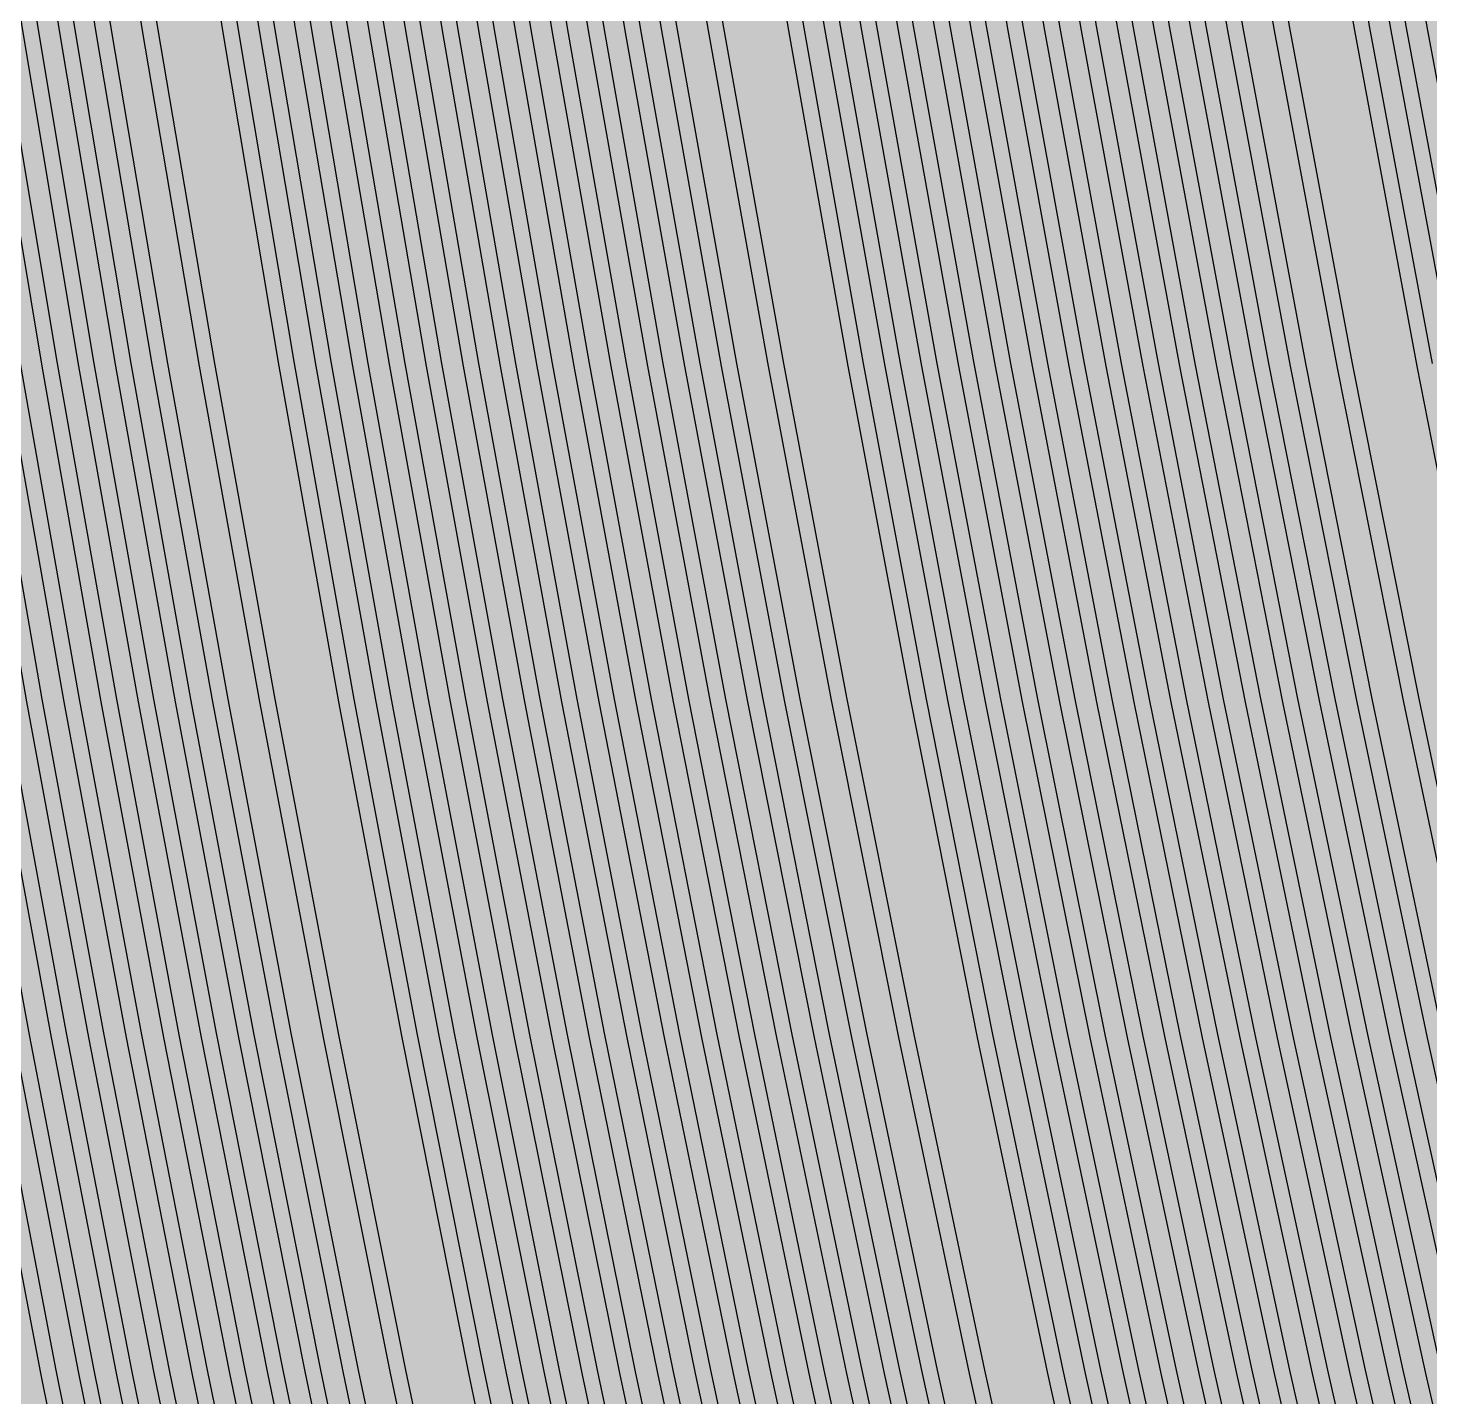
# Model space of a CAD drawing. Header units: metres. Extents: x -7231 to 10969, y -37556 to 1873.
# Drawn here: x 3011 to 3194.9, y -846.7 to -667.2 of the extents above; entities that cross this region are included whole.
import ezdxf

# ---------------------------------------------------------------- set-up
doc = ezdxf.new("R2010")
doc.units = ezdxf.units.M
doc.layers.add('Metal1', color=4, linetype='CONTINUOUS')
doc.layers.add('Polyimide', color=7, linetype='CONTINUOUS')

msp = doc.modelspace()

# ---------------------------------------------------------------- hatches: boundary and pattern name
at = {"layer": 'Polyimide'}
msp.add_hatch(color=7, dxfattribs=at).paths.add_polyline_path([(4065.69, -468), (4066.67, -501.99), (4068.51, -535.99), (4071.41, -569.99), (4075.54, -603.99), (4081.04, -637.99), (4088.01, -671.99), (4096.52, -705.98), (4106.62, -739.98), (4118.33, -773.98), (4131.63, -807.98), (4146.49, -841.98), (4162.87, -875.98), (4180.68, -909.97), (4199.83, -943.97), (4220.22, -977.97), (4241.73, -1011.97), (4264.21, -1045.97), (4287.52, -1079.96), (4311.51, -1113.96), (4336.01, -1147.96), (4360.86, -1181.96), (4385.88, -1215.96), (4410.89, -1249.96), (4435.74, -1283.95), (4460.24, -1317.95), (4484.23, -1351.95), (4507.54, -1385.95), (4530.02, -1419.95), (4551.53, -1453.94), (4571.92, -1487.94), (4591.07, -1521.94), (4608.88, -1555.94), (4625.26, -1589.94), (4640.12, -1623.94), (4653.42, -1657.93), (4665.13, -1691.93), (4675.23, -1725.93), (4683.74, -1759.93), (4690.71, -1793.93), (4696.21, -1827.93), (4700.34, -1861.92), (4703.24, -1895.92), (4705.08, -1929.92), (4706.06, -1963.92), (4706.44, -1997.92), (4706.5, -2031.91), (4706.5, -4793.02), (4709.95, -4838.39), (4720.22, -4882.71), (4737.08, -4924.98), (4760.13, -4964.2), (4788.85, -4999.49), (4822.58, -5030.03), (4860.53, -5055.12), (4901.85, -5074.18), (4901.85, -5074.18), (4970.68, -5105.23), (5034.7, -5145.26), (5092.76, -5193.54), (5143.8, -5249.19), (5186.89, -5311.2), (5221.24, -5378.44), (5246.23, -5449.69), (5261.41, -5523.66), (5266.5, -5599), (5261.41, -5674.34), (5246.23, -5748.31), (5221.24, -5819.56), (5186.89, -5886.8), (5143.8, -5948.81), (5092.76, -6004.46), (5034.7, -6052.74), (4970.68, -6092.77), (4901.85, -6123.82), (4860.53, -6142.88), (4822.58, -6167.97), (4788.85, -6198.51), (4760.13, -6233.8), (4737.08, -6273.02), (4720.22, -6315.29), (4709.95, -6359.61), (4706.5, -6404.98), (4706.5, -9221.52), (4709.95, -9266.88), (4720.22, -9311.21), (4737.08, -9353.47), (4760.13, -9392.7), (4788.85, -9427.98), (4822.58, -9458.52), (4860.53, -9483.61), (4901.85, -9502.67), (4970.68, -9533.72), (5034.7, -9573.75), (5092.76, -9622.03), (5143.8, -9677.68), (5186.89, -9739.69), (5221.24, -9806.94), (5246.23, -9878.19), (5261.41, -9952.16), (5266.5, -10027.49), (5261.41, -10102.83), (5246.23, -10176.8), (5221.24, -10248.05), (5186.89, -10315.3), (5143.8, -10377.31), (5092.76, -10432.96), (5034.7, -10481.24), (4970.68, -10521.27), (4901.85, -10552.32), (4860.53, -10571.38), (4822.58, -10596.46), (4788.85, -10627), (4760.13, -10662.29), (4737.08, -10701.52), (4720.22, -10743.78), (4709.95, -10788.1), (4706.5, -10833.47), (4706.5, -13650.01), (4709.95, -13695.38), (4720.22, -13739.7), (4737.08, -13781.96), (4760.13, -13821.19), (4788.85, -13856.48), (4822.58, -13887.02), (4860.53, -13912.11), (4901.85, -13931.17), (4970.68, -13962.22), (5034.7, -14002.25), (5092.76, -14050.53), (5143.8, -14106.18), (5186.89, -14168.19), (5221.24, -14235.43), (5246.23, -14306.68), (5261.41, -14380.65), (5266.5, -14455.99), (5261.41, -14531.33), (5246.23, -14605.29), (5221.24, -14676.55), (5186.89, -14743.79), (5143.8, -14805.8), (5092.76, -14861.45), (5034.7, -14909.73), (4970.68, -14949.76), (4901.85, -14980.81), (4860.53, -14999.87), (4822.58, -15024.96), (4788.85, -15055.5), (4760.13, -15090.79), (4737.08, -15130.01), (4720.22, -15172.27), (4709.95, -15216.6), (4706.5, -15261.97), (4706.5, -15455.99), (4720.95, -15750.04), (4764.14, -16041.26), (4835.68, -16326.84), (4934.86, -16604.04), (5060.74, -16870.18), (5212.09, -17122.7), (5387.47, -17359.17), (5585.18, -17577.31), (5803.32, -17775.02), (6039.79, -17950.4), (6292.31, -18101.75), (6558.45, -18227.63), (6835.65, -18326.81), (7121.23, -18398.34), (7412.45, -18441.54), (7706.5, -18455.99), (9969.01, -18455.99), (10047.42, -18459.84), (10125.08, -18471.36), (10201.23, -18490.44), (10275.15, -18516.89), (10346.12, -18550.45), (10413.46, -18590.81), (10476.52, -18637.58), (10534.69, -18690.3), (10587.41, -18748.47), (10634.18, -18811.53), (10674.54, -18878.87), (10708.11, -18949.84), (10734.56, -19023.76), (10753.63, -19099.92), (10765.15, -19177.58), (10769.01, -19255.99), (10769.01, -20895.8), (10730.24, -20951.41), (10694.6, -21009.08), (10662.21, -21068.63), (10633.17, -21129.89), (10607.55, -21192.66), (10585.45, -21256.74), (10566.93, -21321.96), (10552.05, -21388.09), (10540.84, -21454.95), (10533.35, -21522.33), (10529.6, -21590.02), (10529.6, -21657.81), (10533.35, -21725.5), (10540.84, -21792.87), (10552.05, -21859.73), (10566.93, -21925.87), (10585.45, -21991.08), (10607.55, -22055.17), (10633.17, -22117.94), (10662.21, -22179.19), (10694.6, -22238.74), (10730.24, -22296.41), (10769.01, -22352.03), (10769.01, -32454.24), (10728.74, -32510.49), (10691.72, -32568.92), (10658.05, -32629.35), (10627.85, -32691.58), (10601.2, -32755.42), (10578.21, -32820.67), (10558.93, -32887.1), (10543.44, -32954.52), (10531.77, -33022.71), (10523.97, -33091.44), (10520.07, -33160.51), (10520.07, -33229.69), (10523.97, -33298.75), (10531.77, -33367.49), (10543.44, -33435.67), (10558.93, -33503.09), (10578.21, -33569.53), (10601.2, -33634.77), (10627.85, -33698.61), (10658.05, -33760.85), (10691.72, -33821.28), (10728.74, -33879.71), (10769.01, -33935.96), (10769.01, -36556), (10765.15, -36634.41), (10753.63, -36712.07), (10734.56, -36788.23), (10708.11, -36862.15), (10674.54, -36933.12), (10634.18, -37000.46), (10587.41, -37063.51), (10534.69, -37121.69), (10476.52, -37174.41), (10413.46, -37221.18), (10346.12, -37261.54), (10275.15, -37295.1), (10201.23, -37321.55), (10125.08, -37340.63), (10047.42, -37352.15), (9969.01, -37356), (-6231.01, -37356), (-6309.42, -37352.15), (-6387.08, -37340.63), (-6463.23, -37321.55), (-6537.15, -37295.1), (-6608.12, -37261.54), (-6675.46, -37221.18), (-6738.52, -37174.41), (-6796.69, -37121.69), (-6849.41, -37063.51), (-6896.18, -37000.46), (-6936.54, -36933.12), (-6970.11, -36862.15), (-6996.56, -36788.23), (-7015.63, -36712.07), (-7027.15, -36634.41), (-7031.01, -36556), (-7031.01, -33936), (-6990.74, -33879.75), (-6953.7, -33821.31), (-6920.03, -33760.88), (-6889.82, -33698.64), (-6863.18, -33634.8), (-6840.18, -33569.55), (-6820.9, -33503.11), (-6805.4, -33435.69), (-6793.74, -33367.49), (-6785.94, -33298.75), (-6782.03, -33229.68), (-6782.03, -33160.5), (-6785.94, -33091.43), (-6793.74, -33022.69), (-6805.4, -32954.5), (-6820.9, -32887.07), (-6840.18, -32820.63), (-6863.18, -32755.39), (-6889.82, -32691.54), (-6920.03, -32629.3), (-6953.7, -32568.87), (-6990.74, -32510.43), (-7031.01, -32454.18), (-7031.01, -22364.83), (-6990.74, -22308.58), (-6953.7, -22250.14), (-6920.03, -22189.71), (-6889.82, -22127.47), (-6863.18, -22063.62), (-6840.18, -21998.38), (-6820.9, -21931.94), (-6805.4, -21864.51), (-6793.74, -21796.32), (-6785.94, -21727.58), (-6782.03, -21658.51), (-6782.03, -21589.33), (-6785.94, -21520.26), (-6793.74, -21451.52), (-6805.4, -21383.32), (-6820.9, -21315.9), (-6840.18, -21249.46), (-6863.18, -21184.21), (-6889.82, -21120.37), (-6920.03, -21058.13), (-6953.7, -20997.7), (-6990.74, -20939.26), (-7031.01, -20883.01), (-7031.01, -19255.99), (-7027.15, -19177.58), (-7015.63, -19099.92), (-6996.56, -19023.76), (-6970.11, -18949.84), (-6936.54, -18878.87), (-6896.18, -18811.53), (-6849.41, -18748.47), (-6796.69, -18690.3), (-6738.52, -18637.58), (-6675.46, -18590.81), (-6608.12, -18550.45), (-6537.15, -18516.89), (-6463.23, -18490.44), (-6387.08, -18471.36), (-6309.42, -18459.84), (-6231.01, -18455.99), (-3968.5, -18455.99), (-3674.45, -18441.54), (-3383.23, -18398.34), (-3097.65, -18326.81), (-2820.45, -18227.63), (-2554.31, -18101.75), (-2301.79, -17950.4), (-2065.32, -17775.02), (-1847.18, -17577.31), (-1649.47, -17359.17), (-1474.09, -17122.7), (-1322.74, -16870.18), (-1196.86, -16604.04), (-1097.68, -16326.84), (-1026.14, -16041.26), (-982.95, -15750.04), (-968.5, -15455.99), (-968.5, -15261.97), (-971.95, -15216.6), (-982.22, -15172.27), (-999.08, -15130.01), (-1022.13, -15090.79), (-1050.85, -15055.5), (-1084.58, -15024.96), (-1122.53, -14999.87), (-1163.85, -14980.81), (-1232.68, -14949.76), (-1296.7, -14909.73), (-1354.76, -14861.45), (-1405.8, -14805.8), (-1448.89, -14743.79), (-1483.24, -14676.55), (-1508.23, -14605.29), (-1523.41, -14531.33), (-1528.5, -14455.99), (-1523.41, -14380.65), (-1508.23, -14306.68), (-1483.24, -14235.43), (-1448.89, -14168.19), (-1405.8, -14106.18), (-1354.76, -14050.53), (-1296.7, -14002.25), (-1232.68, -13962.22), (-1163.85, -13931.17), (-1122.53, -13912.11), (-1084.58, -13887.02), (-1050.85, -13856.48), (-1022.13, -13821.19), (-999.08, -13781.96), (-982.22, -13739.7), (-971.95, -13695.38), (-968.5, -13650.01), (-968.5, -12309.64), (-971.95, -12264.27), (-982.22, -12219.94), (-999.08, -12177.68), (-1022.13, -12138.46), (-1050.85, -12103.17), (-1084.58, -12072.63), (-1122.53, -12047.54), (-1163.85, -12028.48), (-1232.68, -11997.43), (-1296.7, -11957.4), (-1354.76, -11909.12), (-1405.8, -11853.47), (-1448.89, -11791.46), (-1483.24, -11724.22), (-1508.23, -11652.96), (-1523.41, -11579), (-1528.5, -11503.66), (-1523.41, -11428.32), (-1508.23, -11354.35), (-1483.24, -11283.1), (-1448.89, -11215.86), (-1405.8, -11153.85), (-1354.76, -11098.2), (-1296.7, -11049.92), (-1232.68, -11009.89), (-1163.85, -10978.84), (-1122.53, -10959.78), (-1084.58, -10934.69), (-1050.85, -10904.15), (-1022.13, -10868.86), (-999.08, -10829.63), (-982.22, -10787.37), (-971.95, -10743.05), (-968.5, -10697.68), (-968.5, -9357.31), (-971.95, -9311.94), (-982.22, -9267.62), (-999.08, -9225.35), (-1022.13, -9186.13), (-1050.85, -9150.84), (-1084.58, -9120.3), (-1122.53, -9095.21), (-1163.85, -9076.15), (-1163.85, -9076.15), (-1232.68, -9045.1), (-1296.7, -9005.07), (-1354.76, -8956.79), (-1405.8, -8901.14), (-1448.89, -8839.13), (-1483.24, -8771.89), (-1508.23, -8700.64), (-1523.41, -8626.67), (-1528.5, -8551.33), (-1523.41, -8475.99), (-1508.23, -8402.02), (-1483.24, -8330.77), (-1448.89, -8263.53), (-1405.8, -8201.52), (-1354.76, -8145.87), (-1296.7, -8097.59), (-1232.68, -8057.56), (-1163.85, -8026.51), (-1163.85, -8026.51), (-1122.53, -8007.45), (-1084.58, -7982.36), (-1050.85, -7951.82), (-1022.13, -7916.53), (-999.08, -7877.31), (-982.22, -7835.04), (-971.95, -7790.72), (-968.5, -7745.35), (-968.5, -6404.98), (-971.95, -6359.61), (-982.22, -6315.29), (-999.08, -6273.02), (-1022.13, -6233.8), (-1050.85, -6198.51), (-1084.58, -6167.97), (-1122.53, -6142.88), (-1163.85, -6123.82), (-1163.85, -6123.82), (-1232.68, -6092.77), (-1296.7, -6052.74), (-1354.76, -6004.46), (-1405.8, -5948.81), (-1448.89, -5886.8), (-1483.24, -5819.56), (-1508.23, -5748.31), (-1523.41, -5674.34), (-1528.5, -5599), (-1523.41, -5523.66), (-1508.23, -5449.69), (-1483.24, -5378.44), (-1448.89, -5311.2), (-1405.8, -5249.19), (-1354.76, -5193.54), (-1296.7, -5145.26), (-1232.68, -5105.23), (-1163.85, -5074.18), (-1163.85, -5074.18), (-1122.53, -5055.12), (-1084.58, -5030.03), (-1050.85, -4999.49), (-1022.13, -4964.2), (-999.08, -4924.98), (-982.22, -4882.71), (-971.95, -4838.39), (-968.5, -4793.02), (-968.5, -2031.91), (-968.44, -1997.92), (-968.06, -1963.92), (-967.05, -1929.92), (-965.18, -1895.92), (-962.22, -1861.92), (-958.01, -1827.93), (-952.41, -1793.93), (-945.31, -1759.93), (-936.64, -1725.93), (-926.35, -1691.93), (-914.43, -1657.93), (-900.88, -1623.94), (-885.74, -1589.94), (-869.05, -1555.94), (-850.91, -1521.94), (-831.4, -1487.94), (-810.63, -1453.94), (-788.72, -1419.95), (-765.82, -1385.95), (-742.07, -1351.95), (-717.63, -1317.95), (-692.67, -1283.95), (-667.36, -1249.96), (-641.88, -1215.96), (-616.39, -1181.96), (-591.08, -1147.96), (-566.12, -1113.96), (-541.68, -1079.96), (-517.93, -1045.97), (-495.03, -1011.97), (-473.12, -977.97), (-452.35, -943.97), (-432.84, -909.97), (-414.7, -875.98), (-398.01, -841.98), (-382.87, -807.98), (-369.32, -773.98), (-357.4, -739.98), (-347.11, -705.98), (-338.44, -671.99), (-331.34, -637.99), (-325.74, -603.99), (-321.53, -569.99), (-318.57, -535.99), (-316.7, -501.99), (-315.69, -468), (-315.31, -434), (-315.25, -400), (-315.25, 401), (-315.25, 451), (-315.25, 1644), (-270.25, 1644), (-270.03, 1637.13), (-269.35, 1630.29), (-268.23, 1623.52), (-266.67, 1616.82), (-264.68, 1610.25), (-262.26, 1603.82), (-259.42, 1597.56), (-256.18, 1591.5), (-252.55, 1585.67), (-248.55, 1580.08), (-244.19, 1574.77), (-239.5, 1569.75), (-234.48, 1565.06), (-229.17, 1560.7), (-223.58, 1556.7), (-217.75, 1553.07), (-211.69, 1549.83), (-205.43, 1546.99), (-199, 1544.57), (-192.43, 1542.58), (-185.73, 1541.02), (-178.96, 1539.9), (-172.12, 1539.22), (-165.25, 1539), (-158.38, 1539.22), (-151.54, 1539.9), (-144.77, 1541.02), (-138.07, 1542.58), (-131.5, 1544.57), (-125.07, 1546.99), (-118.81, 1549.83), (-112.75, 1553.07), (-106.92, 1556.7), (-101.33, 1560.7), (-96.02, 1565.06), (-91, 1569.75), (-86.31, 1574.77), (-81.95, 1580.08), (-77.95, 1585.67), (-74.32, 1591.5), (-71.08, 1597.56), (-68.24, 1603.82), (-65.82, 1610.25), (-63.83, 1616.82), (-62.27, 1623.52), (-61.15, 1630.29), (-60.47, 1637.13), (-60.25, 1644), (1853, 1644), (1853, 1573), (3815.25, 1573), (3815.46, 1579.54), (3816.11, 1586.05), (3817.17, 1592.51), (3818.66, 1598.88), (3820.56, 1605.14), (3822.86, 1611.27), (3825.56, 1617.23), (3828.65, 1623), (3832.1, 1628.56), (3835.91, 1633.88), (3840.07, 1638.93), (3844.54, 1643.71), (3849.32, 1648.18), (3854.37, 1652.34), (3859.69, 1656.15), (3865.25, 1659.6), (3871.02, 1662.69), (3876.98, 1665.39), (3883.11, 1667.69), (3889.37, 1669.59), (3895.74, 1671.08), (3902.2, 1672.14), (3908.71, 1672.79), (3915.25, 1673), (3921.79, 1672.79), (3928.3, 1672.14), (3934.76, 1671.08), (3941.13, 1669.59), (3947.39, 1667.69), (3953.52, 1665.39), (3959.48, 1662.69), (3965.25, 1659.6), (3970.81, 1656.15), (3976.13, 1652.34), (3981.18, 1648.18), (3985.96, 1643.71), (3990.43, 1638.93), (3994.59, 1633.88), (3998.4, 1628.56), (4001.85, 1623), (4004.94, 1617.23), (4007.64, 1611.27), (4009.94, 1605.14), (4011.84, 1598.88), (4013.33, 1592.51), (4014.39, 1586.05), (4015.04, 1579.54), (4015.25, 1573), (4065.25, 1573), (4065.25, 451), (4065.25, 401), (4065.25, -400), (4065.31, -434), (4065.69, -468)])

# ---------------------------------------------------------------- linework, layer by layer
at = {"layer": 'Metal1'}
for points in [[(3040.71, -975.68), (3030.94, -931.65), (3021.61, -887.62), (3012.73, -843.59), (3004.29, -799.56), (2996.28, -755.54), (2988.7, -711.51), (2981.56, -667.48), (2974.83, -623.45), (2968.54, -579.42), (2962.66, -535.39), (2957.19, -491.37), (2952.15, -447.34), (2947.51, -403.31), (2943.28, -359.28), (2939.47, -315.25), (2936.06, -271.23), (2933.05, -227.2), (2930.45, -183.17), (2928.25, -139.14), (2926.45, -95.11)], [(2928.45, -95.04), (2930.24, -139.05), (2932.44, -183.06), (2935.05, -227.07), (2938.05, -271.08), (2941.46, -315.09), (2945.28, -359.1), (2949.5, -403.11), (2954.13, -447.12), (2959.18, -491.13), (2964.64, -535.14), (2970.52, -579.15), (2976.81, -623.16), (2983.53, -667.17), (2990.68, -711.18), (2998.25, -755.19), (3006.25, -799.2), (3014.69, -843.21), (3023.57, -887.22), (3032.89, -931.23), (3042.67, -975.24), (3052.89, -1019.25)], [(3045.82, -975.68), (3035.99, -931.65), (3026.62, -887.62), (3017.69, -843.59), (3009.2, -799.57), (3001.15, -755.54), (2993.54, -711.51), (2986.35, -667.48), (2979.6, -623.45), (2973.27, -579.42), (2967.36, -535.4), (2961.87, -491.37), (2956.79, -447.34), (2952.13, -403.31), (2947.89, -359.28), (2944.05, -315.25), (2940.62, -271.23), (2937.6, -227.2), (2934.98, -183.17), (2932.77, -139.14), (2930.96, -95.11)], [(2932.96, -95.04), (2934.77, -139.05), (2936.98, -183.06), (2939.6, -227.07), (2942.62, -271.08), (2946.04, -315.09), (2949.88, -359.1), (2954.12, -403.11), (2958.78, -447.12), (2963.85, -491.13), (2969.34, -535.14), (2975.25, -579.15), (2981.58, -623.16), (2988.33, -667.17), (2995.51, -711.18), (3003.12, -755.19), (3011.17, -799.2), (3019.65, -843.21), (3028.57, -887.22), (3037.95, -931.23), (3047.77, -975.23), (3058.04, -1019.24)], [(3050.92, -975.68), (3041.04, -931.65), (3031.62, -887.62), (3022.65, -843.6), (3014.12, -799.57), (3006.03, -755.54), (2998.37, -711.51), (2991.15, -667.48), (2984.36, -623.45), (2978, -579.42), (2972.06, -535.4), (2966.54, -491.37), (2961.44, -447.34), (2956.76, -403.31), (2952.49, -359.28), (2948.63, -315.25), (2945.19, -271.23), (2942.15, -227.2), (2939.52, -183.17), (2937.3, -139.14), (2935.48, -95.11)], [(2937.48, -95.04), (2939.3, -139.05), (2941.52, -183.06), (2944.15, -227.07), (2947.18, -271.08), (2950.63, -315.09), (2954.48, -359.1), (2958.75, -403.11), (2963.43, -447.12), (2968.53, -491.13), (2974.04, -535.14), (2979.98, -579.15), (2986.34, -623.16), (2993.13, -667.17), (3000.35, -711.18), (3008, -755.19), (3016.08, -799.2), (3024.61, -843.21), (3033.58, -887.21), (3043, -931.22), (3052.87, -975.23), (3063.19, -1019.24)], [(3056.02, -975.68), (3046.09, -931.65), (3036.62, -887.62), (3027.6, -843.6), (3019.03, -799.57), (3010.9, -755.54), (3003.21, -711.51), (2995.95, -667.48), (2989.13, -623.45), (2982.73, -579.42), (2976.76, -535.4), (2971.22, -491.37), (2966.09, -447.34), (2961.38, -403.31), (2957.09, -359.28), (2953.22, -315.25), (2949.75, -271.23), (2946.7, -227.2), (2944.06, -183.17), (2941.82, -139.14), (2940, -95.11)], [(2942, -95.04), (2943.82, -139.05), (2946.05, -183.06), (2948.7, -227.07), (2951.75, -271.08), (2955.21, -315.09), (2959.08, -359.1), (2963.37, -403.11), (2968.08, -447.12), (2973.2, -491.13), (2978.75, -535.14), (2984.71, -579.15), (2991.11, -623.16), (2997.93, -667.17), (3005.18, -711.18), (3012.87, -755.19), (3021, -799.19), (3029.57, -843.2), (3038.58, -887.21), (3048.05, -931.22), (3057.97, -975.23), (3068.35, -1019.24)], [(3061.12, -975.68), (3051.15, -931.65), (3041.63, -887.63), (3032.56, -843.6), (3023.95, -799.57), (3015.77, -755.54), (3008.04, -711.51), (3000.75, -667.48), (2993.89, -623.45), (2987.46, -579.43), (2981.46, -535.4), (2975.89, -491.37), (2970.74, -447.34), (2966.01, -403.31), (2961.7, -359.28), (2957.8, -315.25), (2954.32, -271.23), (2951.25, -227.2), (2948.59, -183.17), (2946.35, -139.14), (2944.51, -95.11)], [(2946.51, -95.04), (2948.35, -139.05), (2950.59, -183.06), (2953.25, -227.07), (2956.31, -271.08), (2959.79, -315.09), (2963.69, -359.1), (2968, -403.11), (2972.73, -447.12), (2977.87, -491.13), (2983.45, -535.14), (2989.44, -579.15), (2995.87, -623.16), (3002.73, -667.17), (3010.02, -711.17), (3017.74, -755.18), (3025.91, -799.19), (3034.52, -843.2), (3043.58, -887.21), (3053.1, -931.22), (3063.07, -975.23), (3073.5, -1019.24)], [(3066.22, -975.68), (3056.2, -931.66), (3046.63, -887.63), (3037.52, -843.6), (3028.86, -799.57), (3020.65, -755.54), (3012.88, -711.51), (3005.55, -667.48), (2998.66, -623.45), (2992.2, -579.43), (2986.17, -535.4), (2980.56, -491.37), (2975.39, -447.34), (2970.63, -403.31), (2966.3, -359.28), (2962.38, -315.26), (2958.88, -271.23), (2955.8, -227.2), (2953.13, -183.17), (2950.87, -139.14), (2949.03, -95.11)], [(2951.03, -95.04), (2952.87, -139.05), (2955.13, -183.06), (2957.8, -227.07), (2960.88, -271.08), (2964.38, -315.09), (2968.29, -359.1), (2972.62, -403.11), (2977.37, -447.12), (2982.55, -491.13), (2988.15, -535.14), (2994.18, -579.15), (3000.63, -623.15), (3007.52, -667.16), (3014.85, -711.17), (3022.62, -755.18), (3030.83, -799.19), (3039.48, -843.2), (3048.59, -887.21), (3058.15, -931.22), (3068.17, -975.23), (3078.66, -1019.24)], [(3071.32, -975.69), (3061.25, -931.66), (3051.64, -887.63), (3042.48, -843.6), (3033.78, -799.57), (3025.52, -755.54), (3017.71, -711.51), (3010.35, -667.48), (3003.42, -623.46), (2996.93, -579.43), (2990.87, -535.4), (2985.24, -491.37), (2980.03, -447.34), (2975.26, -403.31), (2970.9, -359.28), (2966.97, -315.26), (2963.45, -271.23), (2960.35, -227.2), (2957.67, -183.17), (2955.4, -139.14), (2953.55, -95.11)], [(2955.54, -95.04), (2957.4, -139.05), (2959.67, -183.06), (2962.35, -227.07), (2965.44, -271.08), (2968.96, -315.09), (2972.89, -359.1), (2977.25, -403.11), (2982.02, -447.12), (2987.22, -491.13), (2992.85, -535.14), (2998.91, -579.14), (3005.4, -623.15), (3012.32, -667.16), (3019.69, -711.17), (3027.49, -755.18), (3035.74, -799.19), (3044.44, -843.2), (3053.59, -887.21), (3063.2, -931.22), (3073.27, -975.23), (3083.81, -1019.24)], [(3076.43, -975.69), (3066.3, -931.66), (3056.64, -887.63), (3047.44, -843.6), (3038.69, -799.57), (3030.4, -755.54), (3022.55, -711.51), (3015.15, -667.48), (3008.18, -623.46), (3001.66, -579.43), (2995.57, -535.4), (2989.91, -491.37), (2984.68, -447.34), (2979.88, -403.31), (2975.5, -359.28), (2971.55, -315.26), (2968.02, -271.23), (2964.9, -227.2), (2962.21, -183.17), (2959.93, -139.14), (2958.06, -95.11)], [(2960.06, -95.04), (2961.92, -139.05), (2964.2, -183.06), (2966.9, -227.07), (2970.01, -271.08), (2973.54, -315.09), (2977.49, -359.1), (2981.87, -403.11), (2986.67, -447.12), (2991.9, -491.13), (2997.55, -535.13), (3003.64, -579.14), (3010.16, -623.15), (3017.12, -667.16), (3024.52, -711.17), (3032.36, -755.18), (3040.65, -799.19), (3049.4, -843.2), (3058.59, -887.21), (3068.25, -931.22), (3078.37, -975.23), (3088.96, -1019.24)], [(3081.53, -975.69), (3071.35, -931.66), (3061.64, -887.63), (3052.4, -843.6), (3043.61, -799.57), (3035.27, -755.54), (3027.38, -711.51), (3019.94, -667.49), (3012.95, -623.46), (3006.39, -579.43), (3000.27, -535.4), (2994.59, -491.37), (2989.33, -447.34), (2984.5, -403.31), (2980.11, -359.29), (2976.13, -315.26), (2972.58, -271.23), (2969.45, -227.2), (2966.74, -183.17), (2964.45, -139.14), (2962.58, -95.11)], [(2964.58, -95.04), (2966.45, -139.05), (2968.74, -183.06), (2971.45, -227.07), (2974.58, -271.08), (2978.12, -315.09), (2982.1, -359.1), (2986.49, -403.11), (2991.32, -447.11), (2996.57, -491.12), (3002.25, -535.13), (3008.37, -579.14), (3014.92, -623.15), (3021.92, -667.16), (3029.35, -711.17), (3037.24, -755.18), (3045.57, -799.19), (3054.36, -843.2), (3063.6, -887.21), (3073.3, -931.22), (3083.47, -975.23), (3094.12, -1019.24)], [(3087.77, -975.69), (3077.57, -931.66), (3067.84, -887.63), (3058.58, -843.6), (3049.77, -799.57), (3041.42, -755.54), (3033.52, -711.51), (3026.06, -667.49), (3019.05, -623.46), (3012.48, -579.43), (3006.35, -535.4), (3000.65, -491.37), (2995.39, -447.34), (2990.55, -403.31), (2986.15, -359.29), (2982.17, -315.26), (2978.61, -271.23), (2975.47, -227.2), (2972.76, -183.17), (2970.46, -139.14), (2968.58, -95.11)], [(2970.58, -95.04), (2972.46, -139.05), (2974.75, -183.06), (2977.47, -227.07), (2980.6, -271.08), (2984.16, -315.09), (2988.14, -359.1), (2992.54, -403.11), (2997.38, -447.11), (3002.64, -491.12), (3008.33, -535.13), (3014.46, -579.14), (3021.03, -623.15), (3028.04, -667.16), (3035.49, -711.17), (3043.39, -755.18), (3051.74, -799.19), (3060.54, -843.2), (3069.8, -887.21), (3079.52, -931.22), (3089.71, -975.23), (3100.38, -1019.24)], [(3097.81, -975.69), (3087.69, -931.66), (3078.04, -887.63), (3068.85, -843.6), (3060.11, -799.57), (3051.82, -755.54), (3043.98, -711.51), (3036.59, -667.48), (3029.63, -623.46), (3023.11, -579.43), (3017.03, -535.4), (3011.38, -491.37), (3006.15, -447.34), (3001.36, -403.31), (2996.98, -359.28), (2993.03, -315.26), (2989.5, -271.23), (2986.39, -227.2), (2983.7, -183.17), (2981.42, -139.14), (2979.56, -95.11)], [(2981.56, -95.04), (2983.42, -139.05), (2985.69, -183.06), (2988.39, -227.07), (2991.5, -271.08), (2995.03, -315.09), (2998.97, -359.1), (3003.34, -403.11), (3008.14, -447.12), (3013.36, -491.13), (3019.01, -535.13), (3025.09, -579.14), (3031.61, -623.15), (3038.56, -667.16), (3045.95, -711.17), (3053.79, -755.18), (3062.07, -799.19), (3070.81, -843.2), (3079.99, -887.21), (3089.64, -931.22), (3099.75, -975.23), (3110.33, -1019.24)], [(3102.91, -975.69), (3092.74, -931.66), (3083.04, -887.63), (3073.8, -843.6), (3065.02, -799.57), (3056.7, -755.54), (3048.82, -711.51), (3041.39, -667.49), (3034.4, -623.46), (3027.84, -579.43), (3021.73, -535.4), (3016.05, -491.37), (3010.8, -447.34), (3005.98, -403.31), (3001.59, -359.29), (2997.62, -315.26), (2994.07, -271.23), (2990.94, -227.2), (2988.23, -183.17), (2985.95, -139.14), (2984.08, -95.11)], [(2986.07, -95.04), (2987.94, -139.05), (2990.23, -183.06), (2992.94, -227.07), (2996.06, -271.08), (2999.61, -315.09), (3003.58, -359.1), (3007.97, -403.11), (3012.79, -447.12), (3018.04, -491.12), (3023.71, -535.13), (3029.82, -579.14), (3036.37, -623.15), (3043.36, -667.16), (3050.79, -711.17), (3058.66, -755.18), (3066.99, -799.19), (3075.76, -843.2), (3085, -887.21), (3094.69, -931.22), (3104.85, -975.23), (3115.48, -1019.24)], [(3108.01, -975.69), (3097.79, -931.66), (3088.05, -887.63), (3078.76, -843.6), (3069.94, -799.57), (3061.57, -755.54), (3053.65, -711.52), (3046.18, -667.49), (3039.16, -623.46), (3032.58, -579.43), (3026.43, -535.4), (3020.72, -491.37), (3015.45, -447.34), (3010.6, -403.31), (3006.19, -359.29), (3002.2, -315.26), (2998.63, -271.23), (2995.49, -227.2), (2992.77, -183.17), (2990.47, -139.14), (2988.59, -95.11)], [(2990.59, -95.04), (2992.47, -139.05), (2994.77, -183.06), (2997.49, -227.07), (3000.63, -271.08), (3004.19, -315.09), (3008.18, -359.1), (3012.59, -403.11), (3017.44, -447.11), (3022.71, -491.12), (3028.41, -535.13), (3034.56, -579.14), (3041.14, -623.15), (3048.16, -667.16), (3055.62, -711.17), (3063.54, -755.18), (3071.9, -799.19), (3080.72, -843.2), (3090, -887.21), (3099.74, -931.22), (3109.95, -975.23), (3120.64, -1019.24)], [(3113.11, -975.69), (3102.84, -931.66), (3093.05, -887.63), (3083.72, -843.6), (3074.85, -799.57), (3066.44, -755.54), (3058.49, -711.52), (3050.98, -667.49), (3043.92, -623.46), (3037.31, -579.43), (3031.13, -535.4), (3025.4, -491.37), (3020.1, -447.34), (3015.23, -403.31), (3010.79, -359.29), (3006.78, -315.26), (3003.2, -271.23), (3000.04, -227.2), (2997.31, -183.17), (2995, -139.14), (2993.11, -95.11)], [(2995.11, -95.04), (2997, -139.05), (2999.31, -183.06), (3002.04, -227.07), (3005.19, -271.08), (3008.77, -315.09), (3012.78, -359.1), (3017.22, -403.1), (3022.08, -447.11), (3027.38, -491.12), (3033.12, -535.13), (3039.29, -579.14), (3045.9, -623.15), (3052.96, -667.16), (3060.46, -711.17), (3068.41, -755.18), (3076.82, -799.19), (3085.68, -843.2), (3095, -887.21), (3104.79, -931.22), (3115.06, -975.23), (3125.79, -1019.23)], [(3118.21, -975.69), (3107.9, -931.66), (3098.05, -887.63), (3088.68, -843.6), (3079.77, -799.57), (3071.32, -755.55), (3063.32, -711.52), (3055.78, -667.49), (3048.69, -623.46), (3042.04, -579.43), (3035.84, -535.4), (3030.07, -491.37), (3024.74, -447.34), (3019.85, -403.32), (3015.39, -359.29), (3011.36, -315.26), (3007.76, -271.23), (3004.59, -227.2), (3001.85, -183.17), (2999.52, -139.14), (2997.62, -95.11)], [(2999.62, -95.04), (3001.52, -139.05), (3003.84, -183.06), (3006.59, -227.07), (3009.76, -271.08), (3013.36, -315.09), (3017.38, -359.09), (3021.84, -403.1), (3026.73, -447.11), (3032.06, -491.12), (3037.82, -535.13), (3044.02, -579.14), (3050.66, -623.15), (3057.75, -667.16), (3065.29, -711.17), (3073.28, -755.18), (3081.73, -799.19), (3090.64, -843.2), (3100.01, -887.21), (3109.85, -931.22), (3120.16, -975.22), (3130.94, -1019.23)], [(3123.31, -975.69), (3112.95, -931.66), (3103.06, -887.63), (3093.64, -843.6), (3084.68, -799.58), (3076.19, -755.55), (3068.16, -711.52), (3060.58, -667.49), (3053.45, -623.46), (3046.77, -579.43), (3040.54, -535.4), (3034.75, -491.37), (3029.39, -447.34), (3024.48, -403.32), (3020, -359.29), (3015.95, -315.26), (3012.33, -271.23), (3009.14, -227.2), (3006.38, -183.17), (3004.05, -139.14), (3002.14, -95.11)], [(3004.14, -95.04), (3006.05, -139.05), (3008.38, -183.06), (3011.14, -227.07), (3014.32, -271.08), (3017.94, -315.08), (3021.99, -359.09), (3026.47, -403.1), (3031.38, -447.11), (3036.73, -491.12), (3042.52, -535.13), (3048.75, -579.14), (3055.43, -623.15), (3062.55, -667.16), (3070.13, -711.17), (3078.16, -755.18), (3086.65, -799.19), (3095.6, -843.2), (3105.01, -887.21), (3114.9, -931.21), (3125.26, -975.22), (3136.1, -1019.23)], [(3128.42, -975.69), (3118, -931.66), (3108.06, -887.63), (3098.6, -843.61), (3089.6, -799.58), (3081.07, -755.55), (3072.99, -711.52), (3065.38, -667.49), (3058.22, -623.46), (3051.5, -579.43), (3045.24, -535.4), (3039.42, -491.37), (3034.04, -447.35), (3029.1, -403.32), (3024.6, -359.29), (3020.53, -315.26), (3016.9, -271.23), (3013.69, -227.2), (3010.92, -183.17), (3008.57, -139.14), (3006.66, -95.11)], [(3008.66, -95.04), (3010.57, -139.05), (3012.92, -183.06), (3015.69, -227.07), (3018.89, -271.08), (3022.52, -315.08), (3026.59, -359.09), (3031.09, -403.1), (3036.03, -447.11), (3041.4, -491.12), (3047.22, -535.13), (3053.48, -579.14), (3060.19, -623.15), (3067.35, -667.16), (3074.96, -711.17), (3083.03, -755.18), (3091.56, -799.19), (3100.55, -843.19), (3110.01, -887.2), (3119.95, -931.21), (3130.36, -975.22), (3141.25, -1019.23)], [(3133.52, -975.69), (3123.05, -931.66), (3113.06, -887.64), (3103.55, -843.61), (3094.51, -799.58), (3085.94, -755.55), (3077.83, -711.52), (3070.18, -667.49), (3062.98, -623.46), (3056.24, -579.43), (3049.94, -535.4), (3044.09, -491.37), (3038.69, -447.35), (3033.73, -403.32), (3029.2, -359.29), (3025.11, -315.26), (3021.46, -271.23), (3018.24, -227.2), (3015.46, -183.17), (3013.1, -139.14), (3011.17, -95.12)], [(3013.17, -95.04), (3015.1, -139.05), (3017.45, -183.06), (3020.24, -227.07), (3023.46, -271.07), (3027.11, -315.08), (3031.19, -359.09), (3035.71, -403.1), (3040.67, -447.11), (3046.08, -491.12), (3051.92, -535.13), (3058.21, -579.14), (3064.96, -623.15), (3072.15, -667.16), (3079.8, -711.17), (3087.9, -755.18), (3096.47, -799.18), (3105.51, -843.19), (3115.02, -887.2), (3125, -931.21), (3135.46, -975.22), (3146.41, -1019.23)], [(3138.62, -975.69), (3128.1, -931.67), (3118.07, -887.64), (3108.51, -843.61), (3099.43, -799.58), (3090.81, -755.55), (3082.66, -711.52), (3074.98, -667.49), (3067.74, -623.46), (3060.97, -579.43), (3054.64, -535.4), (3048.77, -491.38), (3043.34, -447.35), (3038.35, -403.32), (3033.8, -359.29), (3029.7, -315.26), (3026.03, -271.23), (3022.79, -227.2), (3019.99, -183.17), (3017.63, -139.14), (3015.69, -95.12)], [(3017.69, -95.04), (3019.62, -139.05), (3021.99, -183.06), (3024.79, -227.07), (3028.02, -271.07), (3031.69, -315.08), (3035.79, -359.09), (3040.34, -403.1), (3045.32, -447.11), (3050.75, -491.12), (3056.62, -535.13), (3062.95, -579.14), (3069.72, -623.15), (3076.95, -667.16), (3084.63, -711.17), (3092.78, -755.18), (3101.39, -799.18), (3110.47, -843.19), (3120.02, -887.2), (3130.05, -931.21), (3140.56, -975.22), (3151.56, -1019.23)], [(3143.72, -975.7), (3133.15, -931.67), (3123.07, -887.64), (3113.47, -843.61), (3104.34, -799.58), (3095.69, -755.55), (3087.5, -711.52), (3079.77, -667.49), (3072.51, -623.46), (3065.7, -579.43), (3059.35, -535.4), (3053.44, -491.38), (3047.98, -447.35), (3042.97, -403.32), (3038.41, -359.29), (3034.28, -315.26), (3030.59, -271.23), (3027.34, -227.2), (3024.53, -183.17), (3022.15, -139.14), (3020.21, -95.12)], [(3022.2, -95.04), (3024.15, -139.05), (3026.53, -183.06), (3029.34, -227.06), (3032.59, -271.07), (3036.27, -315.08), (3040.4, -359.09), (3044.96, -403.1), (3049.97, -447.11), (3055.42, -491.12), (3061.33, -535.13), (3067.68, -579.14), (3074.48, -623.15), (3081.75, -667.16), (3089.47, -711.17), (3097.65, -755.17), (3106.3, -799.18), (3115.43, -843.19), (3125.02, -887.2), (3135.1, -931.21), (3145.66, -975.22), (3156.71, -1019.23)], [(3148.82, -975.7), (3138.21, -931.67), (3128.08, -887.64), (3118.43, -843.61), (3109.26, -799.58), (3100.56, -755.55), (3092.33, -711.52), (3084.57, -667.49), (3077.27, -623.46), (3070.43, -579.43), (3064.05, -535.41), (3058.11, -491.38), (3052.63, -447.35), (3047.6, -403.32), (3043.01, -359.29), (3038.86, -315.26), (3035.16, -271.23), (3031.89, -227.2), (3029.07, -183.17), (3026.68, -139.14), (3024.72, -95.12)], [(3026.72, -95.04), (3028.67, -139.05), (3031.06, -183.06), (3033.89, -227.06), (3037.15, -271.07), (3040.85, -315.08), (3045, -359.09), (3049.59, -403.1), (3054.62, -447.11), (3060.1, -491.12), (3066.03, -535.13), (3072.41, -579.14), (3079.25, -623.15), (3086.54, -667.16), (3094.3, -711.16), (3102.53, -755.17), (3111.22, -799.18), (3120.38, -843.19), (3130.03, -887.2), (3140.15, -931.21), (3150.76, -975.22), (3161.87, -1019.23)], [(3153.92, -975.7), (3143.26, -931.67), (3133.08, -887.64), (3123.39, -843.61), (3114.17, -799.58), (3105.44, -755.55), (3097.17, -711.52), (3089.37, -667.49), (3082.04, -623.46), (3075.16, -579.44), (3068.75, -535.41), (3062.79, -491.38), (3057.28, -447.35), (3052.22, -403.32), (3047.61, -359.29), (3043.45, -315.26), (3039.72, -271.23), (3036.44, -227.2), (3033.6, -183.17), (3031.2, -139.14), (3029.24, -95.12)], [(3031.24, -95.04), (3033.2, -139.05), (3035.6, -183.05), (3038.44, -227.06), (3041.72, -271.07), (3045.44, -315.08), (3049.6, -359.09), (3054.21, -403.1), (3059.27, -447.11), (3064.77, -491.12), (3070.73, -535.13), (3077.14, -579.14), (3084.01, -623.15), (3091.34, -667.15), (3099.14, -711.16), (3107.4, -755.17), (3116.13, -799.18), (3125.34, -843.19), (3135.03, -887.2), (3145.2, -931.21), (3155.86, -975.22), (3167.02, -1019.23)], [(3159.02, -975.7), (3148.31, -931.67), (3138.08, -887.64), (3128.35, -843.61), (3119.09, -799.58), (3110.31, -755.55), (3102, -711.52), (3094.17, -667.49), (3086.8, -623.46), (3079.9, -579.44), (3073.45, -535.41), (3067.46, -491.38), (3061.93, -447.35), (3056.85, -403.32), (3052.21, -359.29), (3048.03, -315.26), (3044.29, -271.23), (3040.99, -227.2), (3038.14, -183.17), (3035.73, -139.15), (3033.76, -95.12)], [(3035.75, -95.04), (3037.73, -139.05), (3040.14, -183.05), (3042.99, -227.06), (3046.28, -271.07), (3050.02, -315.08), (3054.2, -359.09), (3058.83, -403.1), (3063.91, -447.11), (3069.45, -491.12), (3075.43, -535.13), (3081.87, -579.14), (3088.78, -623.14), (3096.14, -667.15), (3103.97, -711.16), (3112.27, -755.17), (3121.05, -799.18), (3130.3, -843.19), (3140.03, -887.2), (3150.25, -931.21), (3160.97, -975.22), (3172.17, -1019.22), (3183.88, -1063.23), (3196.09, -1107.24)], [(3200.48, -1107.79), (3188.23, -1063.76), (3176.5, -1019.73), (3165.27, -975.7), (3154.53, -931.67), (3144.29, -887.64), (3134.53, -843.61), (3125.25, -799.58), (3116.46, -755.55), (3108.14, -711.52), (3100.29, -667.49), (3092.91, -623.47), (3085.99, -579.44), (3079.53, -535.41), (3073.53, -491.38), (3067.99, -447.35), (3062.9, -403.32), (3058.26, -359.29), (3054.06, -315.26), (3050.32, -271.23), (3047.01, -227.2), (3044.15, -183.17), (3041.74, -139.15), (3039.76, -95.12)], [(3041.76, -95.04), (3043.74, -139.05), (3046.15, -183.05), (3049.01, -227.06), (3052.31, -271.07), (3056.05, -315.08), (3060.25, -359.09), (3064.88, -403.1), (3069.97, -447.11), (3075.52, -491.12), (3081.51, -535.13), (3087.97, -579.14), (3094.88, -623.14), (3102.26, -667.15), (3110.11, -711.16), (3118.42, -755.17), (3127.21, -799.18), (3136.48, -843.19), (3146.24, -887.2), (3156.47, -931.21), (3167.21, -975.22), (3178.43, -1019.22), (3190.16, -1063.23), (3202.4, -1107.24)], [(3198.1, -1063.76), (3186.45, -1019.73), (3175.3, -975.7), (3164.65, -931.67), (3154.48, -887.64), (3144.8, -843.61), (3135.59, -799.58), (3126.86, -755.55), (3118.6, -711.52), (3110.81, -667.49), (3103.48, -623.46), (3096.62, -579.43), (3090.21, -535.41), (3084.25, -491.38), (3078.75, -447.35), (3073.7, -403.32), (3069.09, -359.29), (3064.93, -315.26), (3061.21, -271.23), (3057.93, -227.2), (3055.1, -183.17), (3052.7, -139.14), (3050.74, -95.12)], [(3052.73, -95.04), (3054.69, -139.05), (3057.09, -183.05), (3059.93, -227.06), (3063.2, -271.07), (3066.92, -315.08), (3071.08, -359.09), (3075.69, -403.1), (3080.74, -447.11), (3086.24, -491.12), (3092.19, -535.13), (3098.6, -579.14), (3105.46, -623.15), (3112.78, -667.15), (3120.57, -711.16), (3128.82, -755.17), (3137.55, -799.18), (3146.75, -843.19), (3156.43, -887.2), (3166.59, -931.21), (3177.24, -975.22), (3188.39, -1019.23), (3200.03, -1063.23)], [(3203.31, -1063.76), (3191.61, -1019.73), (3180.4, -975.7), (3169.7, -931.67), (3159.48, -887.64), (3149.75, -843.61), (3140.51, -799.58), (3131.74, -755.55), (3123.44, -711.52), (3115.61, -667.49), (3108.25, -623.46), (3101.35, -579.44), (3094.91, -535.41), (3088.93, -491.38), (3083.4, -447.35), (3078.32, -403.32), (3073.69, -359.29), (3069.51, -315.26), (3065.78, -271.23), (3062.48, -227.2), (3059.63, -183.17), (3057.22, -139.15), (3055.25, -95.12)], [(3057.25, -95.04), (3059.22, -139.05), (3061.63, -183.05), (3064.48, -227.06), (3067.77, -271.07), (3071.5, -315.08), (3075.68, -359.09), (3080.31, -403.1), (3085.38, -447.11), (3090.91, -491.12), (3096.89, -535.13), (3103.33, -579.14), (3110.22, -623.15), (3117.58, -667.15), (3125.41, -711.16), (3133.7, -755.17), (3142.47, -799.18), (3151.71, -843.19), (3161.43, -887.2), (3171.64, -931.21), (3182.35, -975.22), (3193.54, -1019.22), (3205.24, -1063.23)], [(3196.76, -1019.73), (3185.51, -975.7), (3174.75, -931.67), (3164.49, -887.64), (3154.71, -843.61), (3145.42, -799.58), (3136.61, -755.55), (3128.27, -711.52), (3120.41, -667.49), (3113.01, -623.47), (3106.08, -579.44), (3099.61, -535.41), (3093.6, -491.38), (3088.05, -447.35), (3082.95, -403.32), (3078.3, -359.29), (3074.1, -315.26), (3070.34, -271.23), (3067.03, -227.2), (3064.17, -183.17), (3061.75, -139.15), (3059.77, -95.12)], [(3061.77, -95.04), (3063.75, -139.05), (3066.17, -183.05), (3069.03, -227.06), (3072.34, -271.07), (3076.09, -315.08), (3080.29, -359.09), (3084.93, -403.1), (3090.03, -447.11), (3095.58, -491.12), (3101.59, -535.13), (3108.06, -579.14), (3114.99, -623.14), (3122.38, -667.15), (3130.24, -711.16), (3138.57, -755.17), (3147.38, -799.18), (3156.67, -843.19), (3166.44, -887.2), (3176.7, -931.21), (3187.45, -975.21), (3198.69, -1019.22)], [(3201.91, -1019.73), (3190.61, -975.7), (3179.8, -931.67), (3169.49, -887.64), (3159.67, -843.61), (3150.34, -799.58), (3141.48, -755.55), (3133.11, -711.52), (3125.21, -667.5), (3117.78, -623.47), (3110.81, -579.44), (3104.31, -535.41), (3098.28, -491.38), (3092.7, -447.35), (3087.57, -403.32), (3082.9, -359.29), (3078.68, -315.26), (3074.91, -271.23), (3071.58, -227.2), (3068.71, -183.17), (3066.27, -139.15), (3064.28, -95.12)], [(3066.28, -95.04), (3068.27, -139.05), (3070.7, -183.05), (3073.58, -227.06), (3076.9, -271.07), (3080.67, -315.08), (3084.89, -359.09), (3089.56, -403.1), (3094.68, -447.11), (3100.26, -491.12), (3106.29, -535.13), (3112.79, -579.13), (3119.75, -623.14), (3127.18, -667.15), (3135.07, -711.16), (3143.45, -755.17), (3152.29, -799.18), (3161.62, -843.19), (3171.44, -887.2), (3181.75, -931.21), (3192.55, -975.21), (3203.85, -1019.22)], [(3195.71, -975.7), (3184.85, -931.67), (3174.49, -887.64), (3164.63, -843.61), (3155.25, -799.58), (3146.36, -755.55), (3137.94, -711.53), (3130.01, -667.5), (3122.54, -623.47), (3115.55, -579.44), (3109.02, -535.41), (3102.95, -491.38), (3097.34, -447.35), (3092.19, -403.32), (3087.5, -359.29), (3083.26, -315.26), (3079.47, -271.23), (3076.13, -227.2), (3073.24, -183.17), (3070.8, -139.15), (3068.8, -95.12)], [(3070.8, -95.04), (3072.8, -139.04), (3075.24, -183.05), (3078.13, -227.06), (3081.47, -271.07), (3085.25, -315.08), (3089.49, -359.09), (3094.18, -403.1), (3099.33, -447.11), (3104.93, -491.12), (3111, -535.13), (3117.52, -579.13), (3124.51, -623.14), (3131.98, -667.15), (3139.91, -711.16), (3148.32, -755.17), (3157.21, -799.18), (3166.58, -843.19), (3176.44, -887.2), (3186.8, -931.2), (3197.65, -975.21)], [(3200.81, -975.7), (3189.9, -931.67), (3179.5, -887.64), (3169.59, -843.61), (3160.17, -799.59), (3151.23, -755.56), (3142.78, -711.53), (3134.8, -667.5), (3127.31, -623.47), (3120.28, -579.44), (3113.72, -535.41), (3107.62, -491.38), (3101.99, -447.35), (3096.82, -403.32), (3092.1, -359.29), (3087.84, -315.26), (3084.04, -271.23), (3080.68, -227.2), (3077.78, -183.18), (3075.32, -139.15), (3073.32, -95.12)], [(3075.32, -95.04), (3077.32, -139.04), (3079.78, -183.05), (3082.68, -227.06), (3086.03, -271.07), (3089.84, -315.08), (3094.09, -359.09), (3098.81, -403.1), (3103.98, -447.11), (3109.61, -491.12), (3115.7, -535.12), (3122.25, -579.13), (3129.28, -623.14), (3136.77, -667.15), (3144.74, -711.16), (3153.19, -755.17), (3162.12, -799.18), (3171.54, -843.19), (3181.45, -887.19), (3191.85, -931.2), (3202.75, -975.21)], [(3194.96, -931.67), (3184.5, -887.65), (3174.54, -843.62), (3165.08, -799.59), (3156.11, -755.56), (3147.61, -711.53), (3139.6, -667.5), (3132.07, -623.47), (3125.01, -579.44), (3118.42, -535.41), (3112.3, -491.38), (3106.64, -447.35), (3101.44, -403.32), (3096.71, -359.29), (3092.43, -315.26), (3088.6, -271.23), (3085.23, -227.2), (3082.32, -183.18), (3079.85, -139.15), (3077.83, -95.12)], [(3079.83, -95.04), (3081.85, -139.04), (3084.31, -183.05), (3087.23, -227.06), (3090.6, -271.07), (3094.42, -315.08), (3098.7, -359.09), (3103.43, -403.1), (3108.62, -447.11), (3114.28, -491.12), (3120.4, -535.12), (3126.99, -579.13), (3134.04, -623.14), (3141.57, -667.15), (3149.58, -711.16), (3158.07, -755.17), (3167.04, -799.18), (3176.5, -843.18), (3186.45, -887.19), (3196.9, -931.2)], [(3200.01, -931.68), (3189.51, -887.65), (3179.5, -843.62), (3170, -799.59), (3160.98, -755.56), (3152.45, -711.53), (3144.4, -667.5), (3136.83, -623.47), (3129.74, -579.44), (3123.12, -535.41), (3116.97, -491.38), (3111.29, -447.35), (3106.07, -403.32), (3101.31, -359.29), (3097.01, -315.26), (3093.17, -271.23), (3089.78, -227.2), (3086.85, -183.18), (3084.38, -139.15), (3082.35, -95.12)], [(3084.35, -95.04), (3086.37, -139.04), (3088.85, -183.05), (3091.78, -227.06), (3095.16, -271.07), (3099, -315.08), (3103.3, -359.09), (3108.05, -403.1), (3113.27, -447.11), (3118.95, -491.11), (3125.1, -535.12), (3131.72, -579.13), (3138.81, -623.14), (3146.37, -667.15), (3154.41, -711.16), (3162.94, -755.17), (3171.95, -799.18), (3181.46, -843.18), (3191.45, -887.19), (3201.95, -931.2)], [(3205.06, -931.68), (3194.51, -887.65), (3184.46, -843.62), (3174.91, -799.59), (3165.85, -755.56), (3157.28, -711.53), (3149.2, -667.5), (3141.6, -623.47), (3134.47, -579.44), (3127.82, -535.41), (3121.64, -491.38), (3115.94, -447.35), (3110.69, -403.32), (3105.91, -359.29), (3101.59, -315.26), (3097.74, -271.23), (3094.33, -227.21), (3091.39, -183.18), (3088.9, -139.15), (3086.87, -95.12)], [(3088.86, -95.04), (3090.9, -139.04), (3093.39, -183.05), (3096.33, -227.06), (3099.73, -271.07), (3103.59, -315.08), (3107.9, -359.09), (3112.68, -403.1), (3117.92, -447.11), (3123.63, -491.11), (3129.8, -535.12), (3136.45, -579.13), (3143.57, -623.14), (3151.17, -667.15), (3159.25, -711.16), (3167.81, -755.17), (3176.87, -799.17), (3186.41, -843.18), (3196.46, -887.19)], [(3199.51, -887.65), (3189.42, -843.62), (3179.83, -799.59), (3170.73, -755.56), (3162.12, -711.53), (3154, -667.5), (3146.36, -623.47), (3139.21, -579.44), (3132.53, -535.41), (3126.32, -491.38), (3120.58, -447.35), (3115.32, -403.32), (3110.51, -359.29), (3106.18, -315.26), (3102.3, -271.23), (3098.89, -227.21), (3095.93, -183.18), (3093.43, -139.15), (3091.38, -95.12)], [(3093.38, -95.03), (3095.42, -139.04), (3097.92, -183.05), (3100.88, -227.06), (3104.29, -271.07), (3108.17, -315.08), (3112.5, -359.09), (3117.3, -403.1), (3122.57, -447.1), (3128.3, -491.11), (3134.5, -535.12), (3141.18, -579.13), (3148.33, -623.14), (3155.97, -667.15), (3164.08, -711.16), (3172.69, -755.16), (3181.78, -799.17), (3191.37, -843.18), (3201.46, -887.19)], [(3204.52, -887.65), (3194.38, -843.62), (3184.74, -799.59), (3175.6, -755.56), (3166.95, -711.53), (3158.8, -667.5), (3151.13, -623.47), (3143.94, -579.44), (3137.23, -535.41), (3130.99, -491.38), (3125.23, -447.35), (3119.94, -403.32), (3115.12, -359.29), (3110.76, -315.26), (3106.87, -271.24), (3103.44, -227.21), (3100.46, -183.18), (3097.95, -139.15), (3095.9, -95.12)], [(3097.9, -95.03), (3099.95, -139.04), (3102.46, -183.05), (3105.43, -227.06), (3108.86, -271.07), (3112.75, -315.08), (3117.11, -359.09), (3121.93, -403.1), (3127.22, -447.1), (3132.97, -491.11), (3139.21, -535.12), (3145.91, -579.13), (3153.1, -623.14), (3160.77, -667.15), (3168.92, -711.16), (3177.56, -755.16), (3186.7, -799.17), (3196.33, -843.18)], [(3199.34, -843.62), (3189.66, -799.59), (3180.48, -755.56), (3171.79, -711.53), (3163.6, -667.5), (3155.89, -623.47), (3148.67, -579.44), (3141.93, -535.41), (3135.67, -491.38), (3129.88, -447.35), (3124.56, -403.32), (3119.72, -359.29), (3115.34, -315.27), (3111.43, -271.24), (3107.99, -227.21), (3105, -183.18), (3102.48, -139.15), (3100.42, -95.12)], [(3102.41, -95.03), (3104.48, -139.04), (3107, -183.05), (3109.98, -227.06), (3113.43, -271.07), (3117.33, -315.08), (3121.71, -359.09), (3126.55, -403.1), (3131.86, -447.1), (3137.65, -491.11), (3143.91, -535.12), (3150.64, -579.13), (3157.86, -623.14), (3165.56, -667.15), (3173.75, -711.15), (3182.44, -755.16), (3191.61, -799.17), (3201.29, -843.18)], [(3204.29, -843.62), (3194.57, -799.59), (3185.35, -755.56), (3176.63, -711.53), (3168.4, -667.5), (3160.65, -623.47), (3153.4, -579.44), (3146.63, -535.41), (3140.34, -491.38), (3134.53, -447.35), (3129.19, -403.32), (3124.32, -359.3), (3119.93, -315.27), (3116, -271.24), (3112.54, -227.21), (3109.54, -183.18), (3107, -139.15), (3104.93, -95.12)], [(3106.93, -95.03), (3109, -139.04), (3111.53, -183.05), (3114.53, -227.06), (3117.99, -271.07), (3121.92, -315.08), (3126.31, -359.09), (3131.18, -403.09), (3136.51, -447.1), (3142.32, -491.11), (3148.61, -535.12), (3155.38, -579.13), (3162.63, -623.14), (3170.36, -667.15), (3178.59, -711.15), (3187.31, -755.16), (3196.53, -799.17)], [(3200.74, -799.59), (3191.5, -755.56), (3182.76, -711.53), (3174.51, -667.5), (3166.76, -623.47), (3159.49, -579.44), (3152.71, -535.41), (3146.41, -491.38), (3140.59, -447.35), (3135.24, -403.32), (3130.36, -359.3), (3125.96, -315.27), (3122.02, -271.24), (3118.56, -227.21), (3115.55, -183.18), (3113.01, -139.15), (3110.94, -95.12)], [(3112.94, -95.03), (3115.01, -139.04), (3117.55, -183.05), (3120.55, -227.06), (3124.02, -271.07), (3127.95, -315.08), (3132.35, -359.09), (3137.22, -403.09), (3142.57, -447.1), (3148.39, -491.11), (3154.69, -535.12), (3161.47, -579.13), (3168.73, -623.14), (3176.48, -667.15), (3184.72, -711.15), (3193.46, -755.16), (3202.69, -799.17)], [(3201.9, -755.56), (3193.22, -711.53), (3185.04, -667.5), (3177.34, -623.47), (3170.12, -579.44), (3163.39, -535.41), (3157.13, -491.38), (3151.35, -447.35), (3146.04, -403.32), (3141.2, -359.29), (3136.83, -315.27), (3132.92, -271.24), (3129.48, -227.21), (3126.49, -183.18), (3123.97, -139.15), (3121.91, -95.12)], [(3123.91, -95.03), (3125.97, -139.04), (3128.49, -183.05), (3131.47, -227.06), (3134.91, -271.07), (3138.82, -315.08), (3143.19, -359.09), (3148.03, -403.1), (3153.33, -447.1), (3159.11, -491.11), (3165.37, -535.12), (3172.1, -579.13), (3179.31, -623.14), (3187, -667.15), (3195.19, -711.15)], [(3198.06, -711.53), (3189.84, -667.5), (3182.1, -623.47), (3174.85, -579.44), (3168.09, -535.41), (3161.81, -491.38), (3156, -447.35), (3150.66, -403.32), (3145.8, -359.3), (3141.41, -315.27), (3137.48, -271.24), (3134.03, -227.21), (3131.03, -183.18), (3128.5, -139.15), (3126.43, -95.12)], [(3128.43, -95.03), (3130.5, -139.04), (3133.03, -183.05), (3136.02, -227.06), (3139.48, -271.07), (3143.4, -315.08), (3147.79, -359.09), (3152.65, -403.09), (3157.98, -447.1), (3163.79, -491.11), (3170.07, -535.12), (3176.83, -579.13), (3184.07, -623.14), (3191.8, -667.15), (3200.02, -711.15)], [(3202.89, -711.53), (3194.63, -667.5), (3186.87, -623.47), (3179.59, -579.44), (3172.79, -535.41), (3166.48, -491.38), (3160.65, -447.35), (3155.29, -403.33), (3150.4, -359.3), (3145.99, -315.27), (3142.05, -271.24), (3138.58, -227.21), (3135.57, -183.18), (3133.02, -139.15), (3130.95, -95.12)]]:
    msp.add_lwpolyline(points, dxfattribs=at)

doc.saveas('drawing.dxf')
